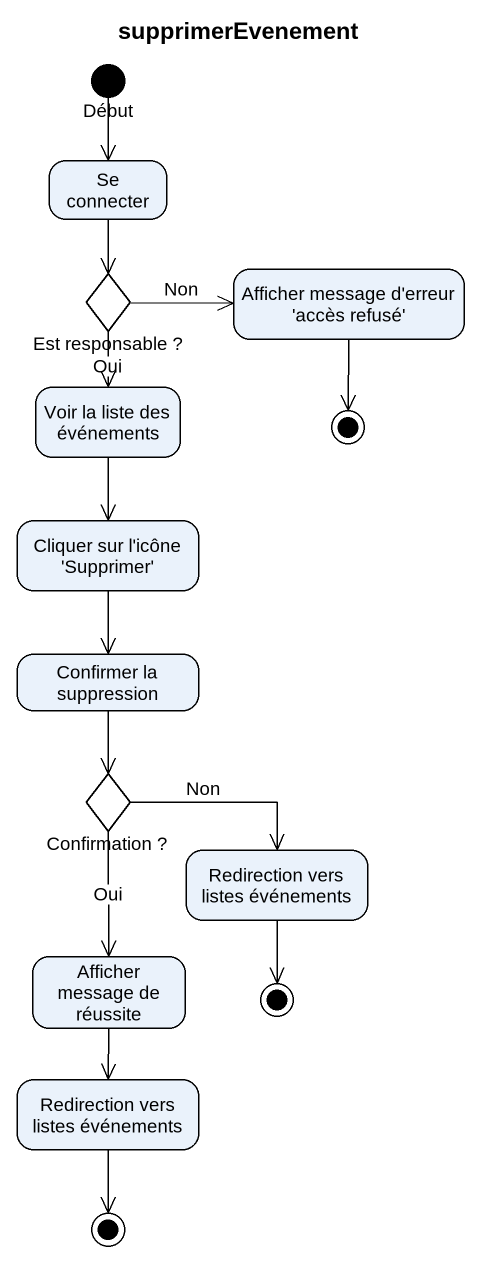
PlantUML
@startuml
title supprimerEvenement
hide empty description
state Début <<start>>
state "Se connecter" as Se_connecter
state "Est responsable ?" as Est_responsable <<choice>>
state "Afficher message d'erreur 'accès refusé'" as Afficher_message_d_erreur
state "Voir la liste des événements" as Voir_la_liste_des_événements
state final1 <<end>>
state "Cliquer sur l'icône 'Supprimer'" as Cliquer_sur_l_icône
state "Confirmer la suppression" as Confirmer_la_suppression
state "Confirmation ?" as Confirmation <<choice>>
state "Redirection vers listes événements" as Redirection_vers_listes
state "Afficher message de réussite" as Afficher_message_de_réussite
state final2 <<end>>
state "Redirection vers listes événements" as Redirection_vers_listes_2
state final3 <<end>>
Début --> Se_connecter
Se_connecter --> Est_responsable
Est_responsable -right-> Afficher_message_d_erreur : Non
Est_responsable --> Voir_la_liste_des_événements : Oui
Afficher_message_d_erreur --> final1
Voir_la_liste_des_événements --> Cliquer_sur_l_icône
Cliquer_sur_l_icône --> Confirmer_la_suppression
Confirmer_la_suppression --> Confirmation
Confirmation -right-> Redirection_vers_listes : Non
Confirmation --> Afficher_message_de_réussite : Oui
Redirection_vers_listes --> final2
Afficher_message_de_réussite --> Redirection_vers_listes_2
Redirection_vers_listes_2 --> final3
@enduml
